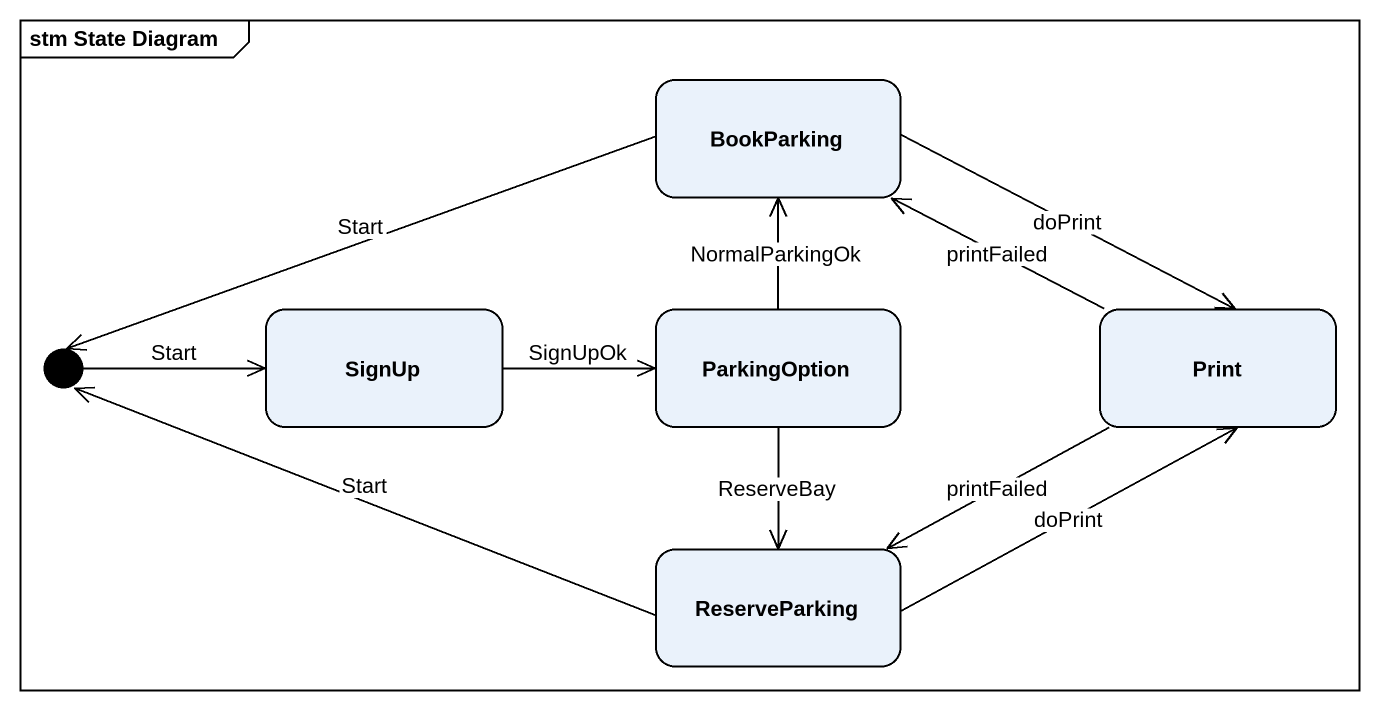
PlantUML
@startuml
mainframe stm State Diagram
hide empty description
state BookParking
state initial1 <<start>>
state SignUp
state ParkingOption
state Print
state ReserveParking
BookParking -left-> initial1 : Start
BookParking -right-> Print : doPrint
initial1 -right-> SignUp : Start
SignUp -right-> ParkingOption : SignUpOk
ParkingOption -up-> BookParking : NormalParkingOk
ParkingOption --> ReserveParking : ReserveBay
Print -left-> BookParking : printFailed
Print -left-> ReserveParking : printFailed
ReserveParking -left-> initial1 : Start
ReserveParking -right-> Print : doPrint
@enduml
